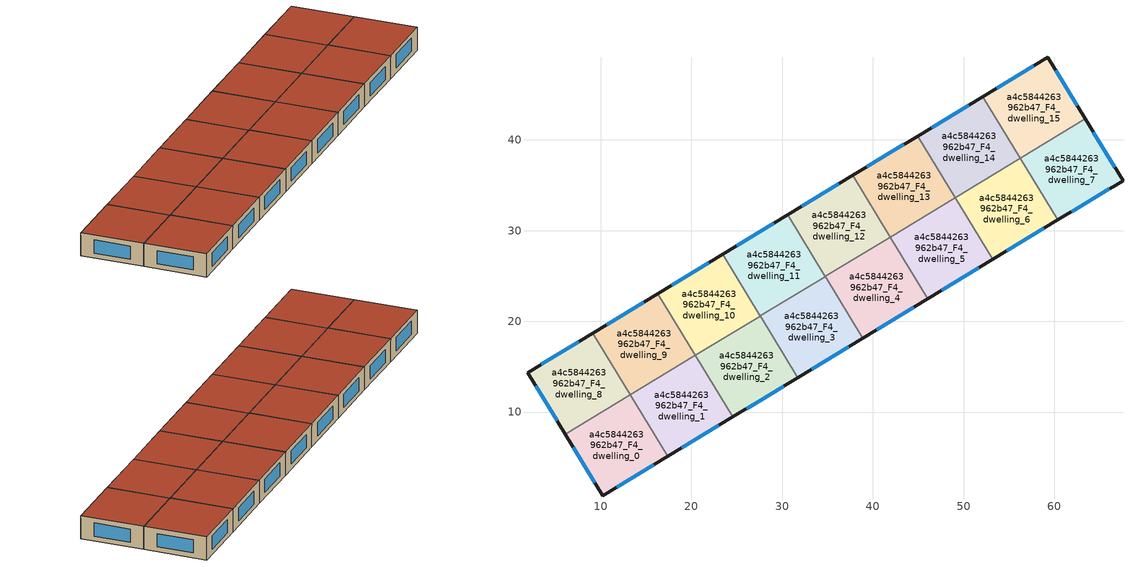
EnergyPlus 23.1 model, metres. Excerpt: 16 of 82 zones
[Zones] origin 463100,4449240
a4c5844263962b47_F4_dwelling_0
 floor to a4c5844263962b47_F3_dwelling_0 (EU_floor_Construction): 13.26,11.91 17.39,5.11 10.23,0.77 6.08,7.56 z12
 wall outside (EU_wall_Construction): 6.08,7.56 10.23,0.77 17.39,5.11 z12:15
 wall to a4c5844263962b47_F4_dwelling_1 (EU_wall_Construction): 17.39,5.11 13.26,11.91 z12:15
 wall to a4c5844263962b47_F4_dwelling_8 (EU_wall_Construction): 13.23,11.9 6.08,7.56 z12:15
 wall to a4c5844263962b47_F4_dwelling_9 (EU_wall_Construction): 13.26,11.91 13.23,11.9 z12:15
 window (EU_Window_Construction): 11.76,1.7 15.85,4.18 / 6.97,6.1 9.34,2.22 z12.64:14.36
 roof outside (EU_roof_Construction): 17.39,5.11 13.26,11.91 6.08,7.56 10.23,0.77 z15
a4c5844263962b47_F4_dwelling_1
 floor to a4c5844263962b47_F3_dwelling_1 (EU_floor_Construction): 20.43,16.26 24.56,9.46 17.39,5.11 13.26,11.91 z12
 wall outside (EU_wall_Construction): 17.39,5.11 24.56,9.46 z12:15
 wall to a4c5844263962b47_F4_dwelling_2 (EU_wall_Construction): 24.56,9.46 20.43,16.26 z12:15
 wall to a4c5844263962b47_F4_dwelling_9 (EU_wall_Construction): 20.4,16.24 13.26,11.91 z12:15
 wall to a4c5844263962b47_F4_dwelling_10 (EU_wall_Construction): 20.43,16.26 20.4,16.24 z12:15
 window (EU_Window_Construction): 18.92,6.04 23.02,8.52 z12.64:14.36
 roof outside (EU_roof_Construction): 24.56,9.46 20.43,16.26 13.26,11.91 17.39,5.11 z15
a4c5844263962b47_F4_dwelling_10
 floor to a4c5844263962b47_F3_dwelling_10 (EU_floor_Construction): 23.44,27.39 27.57,20.59 20.4,16.24 16.28,23.05 z12
 wall outside (EU_wall_Construction): 23.44,27.39 16.28,23.05 z12:15
 wall to a4c5844263962b47_F4_dwelling_11 (EU_wall_Construction): 27.57,20.59 23.44,27.39 z12:15
 wall to a4c5844263962b47_F4_dwelling_9 (EU_wall_Construction): 16.28,23.05 20.4,16.24 z12:15
 wall to a4c5844263962b47_F4_dwelling_2 (EU_wall_Construction): 20.43,16.26 27.57,20.59 z12:15
 window (EU_Window_Construction): 21.91,26.46 17.81,23.98 z12.64:14.36
 roof outside (EU_roof_Construction): 27.57,20.59 23.44,27.39 16.28,23.05 20.4,16.24 z15
a4c5844263962b47_F4_dwelling_11
 floor to a4c5844263962b47_F3_dwelling_11 (EU_floor_Construction): 30.61,31.74 34.74,24.93 27.57,20.59 23.44,27.39 z12
 wall outside (EU_wall_Construction): 30.61,31.74 23.44,27.39 z12:15
 wall to a4c5844263962b47_F4_dwelling_12 (EU_wall_Construction): 34.74,24.93 30.61,31.74 z12:15
 wall to a4c5844263962b47_F4_dwelling_3 (EU_wall_Construction): 27.6,20.61 34.74,24.93 z12:15
 wall to a4c5844263962b47_F4_dwelling_2 (EU_wall_Construction): 27.57,20.59 27.6,20.61 z12:15
 window (EU_Window_Construction): 29.08,30.81 24.98,28.33 z12.64:14.36
 roof outside (EU_roof_Construction): 34.74,24.93 30.61,31.74 23.44,27.39 27.57,20.59 z15
a4c5844263962b47_F4_dwelling_12
 floor to a4c5844263962b47_F3_dwelling_12 (EU_floor_Construction): 37.78,36.08 41.91,29.28 34.74,24.93 30.61,31.74 z12
 wall outside (EU_wall_Construction): 37.78,36.08 30.61,31.74 z12:15
 wall to a4c5844263962b47_F4_dwelling_13 (EU_wall_Construction): 41.91,29.28 37.78,36.08 z12:15
 wall to a4c5844263962b47_F4_dwelling_4 (EU_wall_Construction): 34.77,24.95 41.91,29.28 z12:15
 wall to a4c5844263962b47_F4_dwelling_3 (EU_wall_Construction): 34.74,24.93 34.77,24.95 z12:15
 window (EU_Window_Construction): 36.24,35.15 32.15,32.67 z12.64:14.36
 roof outside (EU_roof_Construction): 41.91,29.28 37.78,36.08 30.61,31.74 34.74,24.93 z15
a4c5844263962b47_F4_dwelling_13
 floor to a4c5844263962b47_F3_dwelling_13 (EU_floor_Construction): 44.95,40.43 49.07,33.62 41.91,29.28 37.78,36.08 z12
 wall outside (EU_wall_Construction): 44.95,40.43 37.78,36.08 z12:15
 wall to a4c5844263962b47_F4_dwelling_14 (EU_wall_Construction): 49.07,33.62 44.95,40.43 z12:15
 wall to a4c5844263962b47_F4_dwelling_5 (EU_wall_Construction): 41.94,29.3 49.07,33.62 z12:15
 wall to a4c5844263962b47_F4_dwelling_4 (EU_wall_Construction): 41.91,29.28 41.94,29.3 z12:15
 window (EU_Window_Construction): 43.41,39.5 39.31,37.02 z12.64:14.36
 roof outside (EU_roof_Construction): 49.07,33.62 44.95,40.43 37.78,36.08 41.91,29.28 z15
a4c5844263962b47_F4_dwelling_14
 floor to a4c5844263962b47_F3_dwelling_14 (EU_floor_Construction): 52.11,44.78 56.24,37.97 49.07,33.62 44.95,40.43 z12
 wall outside (EU_wall_Construction): 52.11,44.78 44.95,40.43 z12:15
 wall to a4c5844263962b47_F4_dwelling_15 (EU_wall_Construction): 56.24,37.97 52.11,44.78 z12:15
 wall to a4c5844263962b47_F4_dwelling_6 (EU_wall_Construction): 49.1,33.64 56.24,37.97 z12:15
 wall to a4c5844263962b47_F4_dwelling_5 (EU_wall_Construction): 49.07,33.62 49.1,33.64 z12:15
 window (EU_Window_Construction): 50.58,43.85 46.48,41.36 z12.64:14.36
 roof outside (EU_roof_Construction): 56.24,37.97 52.11,44.78 44.95,40.43 49.07,33.62 z15
a4c5844263962b47_F4_dwelling_15
 floor to a4c5844263962b47_F3_dwelling_15 (EU_floor_Construction): 59.27,49.11 63.42,42.32 56.24,37.97 52.11,44.78 z12
 wall outside (EU_wall_Construction): 63.42,42.32 59.27,49.11 52.11,44.78 z12:15
 wall to a4c5844263962b47_F4_dwelling_7 (EU_wall_Construction): 56.27,37.98 63.42,42.32 z12:15
 wall to a4c5844263962b47_F4_dwelling_6 (EU_wall_Construction): 56.24,37.97 56.27,37.98 z12:15
 window (EU_Window_Construction): 62.53,43.78 60.16,47.66 / 57.74,48.18 53.65,45.71 z12.64:14.36
 roof outside (EU_roof_Construction): 63.42,42.32 59.27,49.11 52.11,44.78 56.24,37.97 z15
a4c5844263962b47_F4_dwelling_2
 floor to a4c5844263962b47_F3_dwelling_2 (EU_floor_Construction): 27.6,20.61 31.73,13.8 24.56,9.46 20.43,16.26 z12
 wall outside (EU_wall_Construction): 24.56,9.46 31.73,13.8 z12:15
 wall to a4c5844263962b47_F4_dwelling_3 (EU_wall_Construction): 31.73,13.8 27.6,20.61 z12:15
 window (EU_Window_Construction): 26.09,10.39 30.19,12.87 z12.64:14.36
 roof outside (EU_roof_Construction): 31.73,13.8 27.6,20.61 20.43,16.26 24.56,9.46 z15
a4c5844263962b47_F4_dwelling_3
 floor to a4c5844263962b47_F3_dwelling_3 (EU_floor_Construction): 34.77,24.95 38.9,18.14 31.73,13.8 27.6,20.61 z12
 wall outside (EU_wall_Construction): 31.73,13.8 38.9,18.14 z12:15
 wall to a4c5844263962b47_F4_dwelling_4 (EU_wall_Construction): 38.9,18.14 34.77,24.95 z12:15
 window (EU_Window_Construction): 33.26,14.73 37.36,17.21 z12.64:14.36
 roof outside (EU_roof_Construction): 38.9,18.14 34.77,24.95 27.6,20.61 31.73,13.8 z15
a4c5844263962b47_F4_dwelling_4
 floor to a4c5844263962b47_F3_dwelling_4 (EU_floor_Construction): 41.94,29.3 46.07,22.49 38.9,18.14 34.77,24.95 z12
 wall outside (EU_wall_Construction): 38.9,18.14 46.07,22.49 z12:15
 wall to a4c5844263962b47_F4_dwelling_5 (EU_wall_Construction): 46.07,22.49 41.94,29.3 z12:15
 window (EU_Window_Construction): 40.43,19.07 44.53,21.56 z12.64:14.36
 roof outside (EU_roof_Construction): 46.07,22.49 41.94,29.3 34.77,24.95 38.9,18.14 z15
a4c5844263962b47_F4_dwelling_5
 floor to a4c5844263962b47_F3_dwelling_5 (EU_floor_Construction): 49.1,33.64 53.23,26.83 46.07,22.49 41.94,29.3 z12
 wall outside (EU_wall_Construction): 46.07,22.49 53.23,26.83 z12:15
 wall to a4c5844263962b47_F4_dwelling_6 (EU_wall_Construction): 53.23,26.83 49.1,33.64 z12:15
 window (EU_Window_Construction): 47.6,23.42 51.7,25.9 z12.64:14.36
 roof outside (EU_roof_Construction): 53.23,26.83 49.1,33.64 41.94,29.3 46.07,22.49 z15
a4c5844263962b47_F4_dwelling_6
 floor to a4c5844263962b47_F3_dwelling_6 (EU_floor_Construction): 56.27,37.98 60.4,31.17 53.23,26.83 49.1,33.64 z12
 wall outside (EU_wall_Construction): 53.23,26.83 60.4,31.17 z12:15
 wall to a4c5844263962b47_F4_dwelling_7 (EU_wall_Construction): 60.4,31.17 56.27,37.98 z12:15
 window (EU_Window_Construction): 54.77,27.76 58.86,30.24 z12.64:14.36
 roof outside (EU_roof_Construction): 60.4,31.17 56.27,37.98 49.1,33.64 53.23,26.83 z15
a4c5844263962b47_F4_dwelling_7
 floor to a4c5844263962b47_F3_dwelling_7 (EU_floor_Construction): 63.42,42.32 67.57,35.52 60.4,31.17 56.27,37.98 z12
 wall outside (EU_wall_Construction): 60.4,31.17 67.57,35.52 63.42,42.32 z12:15
 window (EU_Window_Construction): 66.68,36.98 64.31,40.86 / 61.94,32.1 66.04,34.59 z12.64:14.36
 roof outside (EU_roof_Construction): 67.57,35.52 63.42,42.32 56.27,37.98 60.4,31.17 z15
a4c5844263962b47_F4_dwelling_8
 floor to a4c5844263962b47_F3_dwelling_8 (EU_floor_Construction): 9.11,18.71 13.23,11.9 6.08,7.56 1.93,14.35 z12
 wall outside (EU_wall_Construction): 9.11,18.71 1.93,14.35 6.08,7.56 z12:15
 wall to a4c5844263962b47_F4_dwelling_9 (EU_wall_Construction): 13.23,11.9 9.11,18.71 z12:15
 window (EU_Window_Construction): 2.82,12.9 5.19,9.01 / 7.57,17.77 3.46,15.28 z12.64:14.36
 roof outside (EU_roof_Construction): 13.23,11.9 9.11,18.71 1.93,14.35 6.08,7.56 z15
a4c5844263962b47_F4_dwelling_9
 floor to a4c5844263962b47_F3_dwelling_9 (EU_floor_Construction): 16.28,23.05 20.4,16.24 13.23,11.9 9.11,18.71 z12
 wall outside (EU_wall_Construction): 16.28,23.05 9.11,18.71 z12:15
 window (EU_Window_Construction): 14.74,22.12 10.64,19.64 z12.64:14.36
 roof outside (EU_roof_Construction): 20.4,16.24 16.28,23.05 9.11,18.71 13.23,11.9 z15
[Building]
EU S2 Campaign: North Axis=0; Terrain=City; Solar Distribution=FullExterior
[Site:Location]
Yerevan-Zvartnots.Intl.AP: Latitude=40.15; Longitude=44.383; Time Zone=4; Elevation=854
[SizingPeriod:WeatherFileDays]
AnnualSizingPeriod: Begin Month=1; Begin Day of Month=1; End Month=12; End Day of Month=31; Day of Week for Start Day=Monday; Use Weather File Daylight Saving Period=No; Use Weather File Rain and Snow Indicators=No
[MATERIAL]
EU_InternalMass_Material: Roughness=MediumRough; Thickness=0.1; Conductivity=1; Density=1800; Specific Heat=900; Thermal Absorptance=0.9; Solar Absorptance=0.7; Visible Absorptance=0.7
[MATERIAL:NOMASS] Roughness=MediumRough; Thermal Absorptance=0.9; Solar Absorptance=0.7; Visible Absorptance=0.7
Name | Thermal Resistance
EU_wall_NoMass | 1.05043
EU_roof_NoMass | 1.45357
EU_floor_NoMass | 0.478065
[WINDOWMATERIAL:SIMPLEGLAZINGSYSTEM]
EU_Window_SimpleGlazing: UFactor=2.5566; Solar Heat Gain Coefficient=0.75; Visible Transmittance=0.75
[CONSTRUCTION]
EU_wall_Construction: EU_wall_NoMass
EU_roof_Construction: EU_roof_NoMass
EU_floor_Construction: EU_floor_NoMass
EU_Window_Construction: EU_Window_SimpleGlazing
EU_InternalMass_Construction: EU_InternalMass_Material
[ZONE] Type=1; Multiplier=1; Ceiling Height=autocalculate; Floor Area=autocalculate; Part of Total Floor Area=Yes
Name | Volume
a4c5844263962b47_F4_dwelling_0; a4c5844263962b47_F4_dwelling_1; a4c5844263962b47_F4_dwelling_10 | 200.195
a4c5844263962b47_F4_dwelling_11 | 200.211
a4c5844263962b47_F4_dwelling_12 | 200.191
a4c5844263962b47_F4_dwelling_13 | 200.194
a4c5844263962b47_F4_dwelling_14; a4c5844263962b47_F4_dwelling_9 | 200.212
a4c5844263962b47_F4_dwelling_15 | 200.221
a4c5844263962b47_F4_dwelling_2; a4c5844263962b47_F4_dwelling_5 | 200.18
a4c5844263962b47_F4_dwelling_3 | 200.181
a4c5844263962b47_F4_dwelling_4 | 200.183
a4c5844263962b47_F4_dwelling_6 | 200.203
a4c5844263962b47_F4_dwelling_7 | 200.214
a4c5844263962b47_F4_dwelling_8 | 200.197
[INTERNALMASS] Construction=EU_InternalMass_Construction
Name | Zone or ZoneList | Surface Area
a4c5844263962b47_F4_dwelling_0_EU_InternalMass | a4c5844263962b47_F4_dwelling_0 | 66.7316
a4c5844263962b47_F4_dwelling_1_EU_InternalMass | a4c5844263962b47_F4_dwelling_1 | 66.7316
a4c5844263962b47_F4_dwelling_2_EU_InternalMass | a4c5844263962b47_F4_dwelling_2 | 66.7266
a4c5844263962b47_F4_dwelling_3_EU_InternalMass | a4c5844263962b47_F4_dwelling_3 | 66.7271
a4c5844263962b47_F4_dwelling_4_EU_InternalMass | a4c5844263962b47_F4_dwelling_4 | 66.7277
a4c5844263962b47_F4_dwelling_5_EU_InternalMass | a4c5844263962b47_F4_dwelling_5 | 66.7268
a4c5844263962b47_F4_dwelling_6_EU_InternalMass | a4c5844263962b47_F4_dwelling_6 | 66.7343
a4c5844263962b47_F4_dwelling_7_EU_InternalMass | a4c5844263962b47_F4_dwelling_7 | 66.7381
a4c5844263962b47_F4_dwelling_8_EU_InternalMass | a4c5844263962b47_F4_dwelling_8 | 66.7323
a4c5844263962b47_F4_dwelling_9_EU_InternalMass | a4c5844263962b47_F4_dwelling_9 | 66.7372
a4c5844263962b47_F4_dwelling_10_EU_InternalMass | a4c5844263962b47_F4_dwelling_10 | 66.7316
a4c5844263962b47_F4_dwelling_11_EU_InternalMass | a4c5844263962b47_F4_dwelling_11 | 66.7371
a4c5844263962b47_F4_dwelling_12_EU_InternalMass | a4c5844263962b47_F4_dwelling_12 | 66.7303
a4c5844263962b47_F4_dwelling_13_EU_InternalMass | a4c5844263962b47_F4_dwelling_13 | 66.7316
a4c5844263962b47_F4_dwelling_14_EU_InternalMass | a4c5844263962b47_F4_dwelling_14 | 66.7372
a4c5844263962b47_F4_dwelling_15_EU_InternalMass | a4c5844263962b47_F4_dwelling_15 | 66.7404
[OTHEREQUIPMENT] Fuel Type=Electricity; Design Level Calculation Method=Watts/Area; Power per Zone Floor Area=1; Fraction Latent=0; Fraction Radiant=0; Fraction Lost=0; Carbon Dioxide Generation Rate=0; EndUse Subcategory=EU_Step8_InternalGains
Name | Zone or ZoneList or Space or SpaceList | Schedule
EU_Step8_InternalGain_a4c5844263962b47_F4_dwelling_0_f000 | a4c5844263962b47_F4_dwelling_0 | EU_Step8_GainSchedule_a4c5844263962b47_F4_dwelling_0_f000
EU_Step8_InternalGain_a4c5844263962b47_F4_dwelling_1_f000 | a4c5844263962b47_F4_dwelling_1 | EU_Step8_GainSchedule_a4c5844263962b47_F4_dwelling_1_f000
EU_Step8_InternalGain_a4c5844263962b47_F4_dwelling_2_f000 | a4c5844263962b47_F4_dwelling_2 | EU_Step8_GainSchedule_a4c5844263962b47_F4_dwelling_2_f000
EU_Step8_InternalGain_a4c5844263962b47_F4_dwelling_3_f000 | a4c5844263962b47_F4_dwelling_3 | EU_Step8_GainSchedule_a4c5844263962b47_F4_dwelling_3_f000
EU_Step8_InternalGain_a4c5844263962b47_F4_dwelling_4_f000 | a4c5844263962b47_F4_dwelling_4 | EU_Step8_GainSchedule_a4c5844263962b47_F4_dwelling_4_f000
EU_Step8_InternalGain_a4c5844263962b47_F4_dwelling_5_f000 | a4c5844263962b47_F4_dwelling_5 | EU_Step8_GainSchedule_a4c5844263962b47_F4_dwelling_5_f000
EU_Step8_InternalGain_a4c5844263962b47_F4_dwelling_6_f000 | a4c5844263962b47_F4_dwelling_6 | EU_Step8_GainSchedule_a4c5844263962b47_F4_dwelling_6_f000
EU_Step8_InternalGain_a4c5844263962b47_F4_dwelling_7_f000 | a4c5844263962b47_F4_dwelling_7 | EU_Step8_GainSchedule_a4c5844263962b47_F4_dwelling_7_f000
EU_Step8_InternalGain_a4c5844263962b47_F4_dwelling_8_f000 | a4c5844263962b47_F4_dwelling_8 | EU_Step8_GainSchedule_a4c5844263962b47_F4_dwelling_8_f000
EU_Step8_InternalGain_a4c5844263962b47_F4_dwelling_9_f000 | a4c5844263962b47_F4_dwelling_9 | EU_Step8_GainSchedule_a4c5844263962b47_F4_dwelling_9_f000
EU_Step8_InternalGain_a4c5844263962b47_F4_dwelling_10_f000 | a4c5844263962b47_F4_dwelling_10 | EU_Step8_GainSchedule_a4c5844263962b47_F4_dwelling_10_f000
EU_Step8_InternalGain_a4c5844263962b47_F4_dwelling_11_f000 | a4c5844263962b47_F4_dwelling_11 | EU_Step8_GainSchedule_a4c5844263962b47_F4_dwelling_11_f000
EU_Step8_InternalGain_a4c5844263962b47_F4_dwelling_12_f000 | a4c5844263962b47_F4_dwelling_12 | EU_Step8_GainSchedule_a4c5844263962b47_F4_dwelling_12_f000
EU_Step8_InternalGain_a4c5844263962b47_F4_dwelling_13_f000 | a4c5844263962b47_F4_dwelling_13 | EU_Step8_GainSchedule_a4c5844263962b47_F4_dwelling_13_f000
EU_Step8_InternalGain_a4c5844263962b47_F4_dwelling_14_f000 | a4c5844263962b47_F4_dwelling_14 | EU_Step8_GainSchedule_a4c5844263962b47_F4_dwelling_14_f000
EU_Step8_InternalGain_a4c5844263962b47_F4_dwelling_15_f000 | a4c5844263962b47_F4_dwelling_15 | EU_Step8_GainSchedule_a4c5844263962b47_F4_dwelling_15_f000
[ZONEVENTILATION:DESIGNFLOWRATE] Schedule=EU_AlwaysOn; Design Flow Rate Calculation Method=AirChanges/Hour; Air Changes per Hour=0.557805; Ventilation Type=Natural; Fan Pressure Rise=0; Fan Total Efficiency=1; Constant Term Coefficient=1; Temperature Term Coefficient=0; Velocity Term Coefficient=0; Velocity Squared Term Coefficient=0; Minimum Indoor Temperature=-100; Maximum Indoor Temperature=100; Delta Temperature=-100; Minimum Outdoor Temperature=-100; Maximum Outdoor Temperature=100; Maximum Wind Speed=40
Name | Zone or ZoneList or Space or SpaceList
EU_ConstantAir_a4c5844263962b47_F4_dwelling_0 | a4c5844263962b47_F4_dwelling_0
EU_ConstantAir_a4c5844263962b47_F4_dwelling_1 | a4c5844263962b47_F4_dwelling_1
EU_ConstantAir_a4c5844263962b47_F4_dwelling_2 | a4c5844263962b47_F4_dwelling_2
EU_ConstantAir_a4c5844263962b47_F4_dwelling_3 | a4c5844263962b47_F4_dwelling_3
EU_ConstantAir_a4c5844263962b47_F4_dwelling_4 | a4c5844263962b47_F4_dwelling_4
EU_ConstantAir_a4c5844263962b47_F4_dwelling_5 | a4c5844263962b47_F4_dwelling_5
EU_ConstantAir_a4c5844263962b47_F4_dwelling_6 | a4c5844263962b47_F4_dwelling_6
EU_ConstantAir_a4c5844263962b47_F4_dwelling_7 | a4c5844263962b47_F4_dwelling_7
EU_ConstantAir_a4c5844263962b47_F4_dwelling_8 | a4c5844263962b47_F4_dwelling_8
EU_ConstantAir_a4c5844263962b47_F4_dwelling_9 | a4c5844263962b47_F4_dwelling_9
EU_ConstantAir_a4c5844263962b47_F4_dwelling_10 | a4c5844263962b47_F4_dwelling_10
EU_ConstantAir_a4c5844263962b47_F4_dwelling_11 | a4c5844263962b47_F4_dwelling_11
EU_ConstantAir_a4c5844263962b47_F4_dwelling_12 | a4c5844263962b47_F4_dwelling_12
EU_ConstantAir_a4c5844263962b47_F4_dwelling_13 | a4c5844263962b47_F4_dwelling_13
EU_ConstantAir_a4c5844263962b47_F4_dwelling_14 | a4c5844263962b47_F4_dwelling_14
EU_ConstantAir_a4c5844263962b47_F4_dwelling_15 | a4c5844263962b47_F4_dwelling_15
[HVACTEMPLATE:THERMOSTAT] Constant Heating Setpoint=20; Constant Cooling Setpoint=50
EU_HeatOnly_a4c5844263962b47_F2_dwelling_15; EU_HeatOnly_a4c5844263962b47_F3_dwelling_0; EU_HeatOnly_a4c5844263962b47_F3_dwelling_1; EU_HeatOnly_a4c5844263962b47_F3_dwelling_2; EU_HeatOnly_a4c5844263962b47_F3_dwelling_3; EU_HeatOnly_a4c5844263962b47_F3_dwelling_4; EU_HeatOnly_a4c5844263962b47_F3_dwelling_5; EU_HeatOnly_a4c5844263962b47_F3_dwelling_6; EU_HeatOnly_a4c5844263962b47_F3_dwelling_7; EU_HeatOnly_a4c5844263962b47_F3_dwelling_8; EU_HeatOnly_a4c5844263962b47_F3_dwelling_9; EU_HeatOnly_a4c5844263962b47_F3_dwelling_10; EU_HeatOnly_a4c5844263962b47_F3_dwelling_11; EU_HeatOnly_a4c5844263962b47_F3_dwelling_12; EU_HeatOnly_a4c5844263962b47_F3_dwelling_13; EU_HeatOnly_a4c5844263962b47_F3_dwelling_14; EU_HeatOnly_a4c5844263962b47_F3_dwelling_15; EU_HeatOnly_a4c5844263962b47_F4_dwelling_0; EU_HeatOnly_a4c5844263962b47_F4_dwelling_1; EU_HeatOnly_a4c5844263962b47_F4_dwelling_2; EU_HeatOnly_a4c5844263962b47_F4_dwelling_3; EU_HeatOnly_a4c5844263962b47_F4_dwelling_4; EU_HeatOnly_a4c5844263962b47_F4_dwelling_5; EU_HeatOnly_a4c5844263962b47_F4_dwelling_6; EU_HeatOnly_a4c5844263962b47_F4_dwelling_7; EU_HeatOnly_a4c5844263962b47_F4_dwelling_8; EU_HeatOnly_a4c5844263962b47_F4_dwelling_9; EU_HeatOnly_a4c5844263962b47_F4_dwelling_10; EU_HeatOnly_a4c5844263962b47_F4_dwelling_11; EU_HeatOnly_a4c5844263962b47_F4_dwelling_12; EU_HeatOnly_a4c5844263962b47_F4_dwelling_13; EU_HeatOnly_a4c5844263962b47_F4_dwelling_14; EU_HeatOnly_a4c5844263962b47_F4_dwelling_15
[HVACTEMPLATE:ZONE:IDEALLOADSAIRSYSTEM] System Availability Schedule=EU_AlwaysOn; Maximum Heating Supply Air Temperature=50; Minimum Cooling Supply Air Temperature=13; Maximum Heating Supply Air Humidity Ratio=0.0156; Minimum Cooling Supply Air Humidity Ratio=0.0077; Heating Limit=NoLimit; Cooling Limit=NoLimit; Heating Availability Schedule=EU_AlwaysOn; Cooling Availability Schedule=EU_CoolingOff; Dehumidification Control Type=ConstantSensibleHeatRatio; Cooling Sensible Heat Ratio=0.7; Dehumidification Setpoint=60; Humidification Control Type=None; Humidification Setpoint=30; Outdoor Air Method=None; Outdoor Air Flow Rate per Person=0.00944; Outdoor Air Flow Rate per Zone Floor Area=0; Outdoor Air Flow Rate per Zone=0; Demand Controlled Ventilation Type=None; Outdoor Air Economizer Type=NoEconomizer; Heat Recovery Type=None; Sensible Heat Recovery Effectiveness=0.7; Latent Heat Recovery Effectiveness=0.65
Name | Template Thermostat
a4c5844263962b47_F4_dwelling_0 | EU_HeatOnly_a4c5844263962b47_F4_dwelling_0
a4c5844263962b47_F4_dwelling_1 | EU_HeatOnly_a4c5844263962b47_F4_dwelling_1
a4c5844263962b47_F4_dwelling_2 | EU_HeatOnly_a4c5844263962b47_F4_dwelling_2
a4c5844263962b47_F4_dwelling_3 | EU_HeatOnly_a4c5844263962b47_F4_dwelling_3
a4c5844263962b47_F4_dwelling_4 | EU_HeatOnly_a4c5844263962b47_F4_dwelling_4
a4c5844263962b47_F4_dwelling_5 | EU_HeatOnly_a4c5844263962b47_F4_dwelling_5
a4c5844263962b47_F4_dwelling_6 | EU_HeatOnly_a4c5844263962b47_F4_dwelling_6
a4c5844263962b47_F4_dwelling_7 | EU_HeatOnly_a4c5844263962b47_F4_dwelling_7
a4c5844263962b47_F4_dwelling_8 | EU_HeatOnly_a4c5844263962b47_F4_dwelling_8
a4c5844263962b47_F4_dwelling_9 | EU_HeatOnly_a4c5844263962b47_F4_dwelling_9
a4c5844263962b47_F4_dwelling_10 | EU_HeatOnly_a4c5844263962b47_F4_dwelling_10
a4c5844263962b47_F4_dwelling_11 | EU_HeatOnly_a4c5844263962b47_F4_dwelling_11
a4c5844263962b47_F4_dwelling_12 | EU_HeatOnly_a4c5844263962b47_F4_dwelling_12
a4c5844263962b47_F4_dwelling_13 | EU_HeatOnly_a4c5844263962b47_F4_dwelling_13
a4c5844263962b47_F4_dwelling_14 | EU_HeatOnly_a4c5844263962b47_F4_dwelling_14
a4c5844263962b47_F4_dwelling_15 | EU_HeatOnly_a4c5844263962b47_F4_dwelling_15
[SIZING:ZONE] Zone Cooling Design Supply Air Temperature Input Method=SupplyAirTemperature; Zone Cooling Design Supply Air Temperature=13; Zone Heating Design Supply Air Temperature Input Method=SupplyAirTemperature; Zone Heating Design Supply Air Temperature=50; Zone Cooling Design Supply Air Humidity Ratio=0.008; Zone Heating Design Supply Air Humidity Ratio=0.008; Cooling Design Air Flow Method=DesignDay; Cooling Design Air Flow Rate=0; Cooling Minimum Air Flow per Zone Floor Area=0.000762; Cooling Minimum Air Flow=0; Cooling Minimum Air Flow Fraction=0.2; Heating Design Air Flow Method=DesignDay; Heating Design Air Flow Rate=0; Heating Maximum Air Flow per Zone Floor Area=0.002032; Heating Maximum Air Flow=0.141576; Heating Maximum Air Flow Fraction=0.3; Account for Dedicated Outdoor Air System=No; Dedicated Outdoor Air System Control Strategy=NeutralSupplyAir; Dedicated Outdoor Air Low Setpoint Temperature for Design=autosize; Dedicated Outdoor Air High Setpoint Temperature for Design=autosize; Zone Load Sizing Method=Sensible Load Only No Latent Load; Zone Latent Cooling Design Supply Air Humidity Ratio Input Method=HumidityRatioDifference; Zone Cooling Design Supply Air Humidity Ratio Difference=0.005; Zone Latent Heating Design Supply Air Humidity Ratio Input Method=HumidityRatioDifference; Zone Humidification Design Supply Air Humidity Ratio Difference=0.005
a4c5844263962b47_F4_dwelling_0; a4c5844263962b47_F4_dwelling_1; a4c5844263962b47_F4_dwelling_2; a4c5844263962b47_F4_dwelling_3; a4c5844263962b47_F4_dwelling_4; a4c5844263962b47_F4_dwelling_5; a4c5844263962b47_F4_dwelling_6; a4c5844263962b47_F4_dwelling_7; a4c5844263962b47_F4_dwelling_8; a4c5844263962b47_F4_dwelling_9; a4c5844263962b47_F4_dwelling_10; a4c5844263962b47_F4_dwelling_11; a4c5844263962b47_F4_dwelling_12; a4c5844263962b47_F4_dwelling_13; a4c5844263962b47_F4_dwelling_14; a4c5844263962b47_F4_dwelling_15
[SCHEDULE:CONSTANT]
Name | Hourly Value
EU_AlwaysOn | 1
EU_CoolingOff | 0
[SCHEDULE:FILE] Column Number=1; Rows to Skip at Top=0; Number of Hours of Data=8760; Column Separator=Comma; Interpolate to Timestep=No; Minutes per Item=60; Adjust Schedule for Daylight Savings=Yes
Name | File
EU_Step8_GainSchedule_a4c5844263962b47_F4_dwelling_0_f000 | ../../schedules/a4c5844263962b47/a4c5844263962b47_F4_dwelling_0_f000_gain.csv
EU_Step8_GainSchedule_a4c5844263962b47_F4_dwelling_1_f000 | ../../schedules/a4c5844263962b47/a4c5844263962b47_F4_dwelling_1_f000_gain.csv
EU_Step8_GainSchedule_a4c5844263962b47_F4_dwelling_2_f000 | ../../schedules/a4c5844263962b47/a4c5844263962b47_F4_dwelling_2_f000_gain.csv
EU_Step8_GainSchedule_a4c5844263962b47_F4_dwelling_3_f000 | ../../schedules/a4c5844263962b47/a4c5844263962b47_F4_dwelling_3_f000_gain.csv
EU_Step8_GainSchedule_a4c5844263962b47_F4_dwelling_4_f000 | ../../schedules/a4c5844263962b47/a4c5844263962b47_F4_dwelling_4_f000_gain.csv
EU_Step8_GainSchedule_a4c5844263962b47_F4_dwelling_5_f000 | ../../schedules/a4c5844263962b47/a4c5844263962b47_F4_dwelling_5_f000_gain.csv
EU_Step8_GainSchedule_a4c5844263962b47_F4_dwelling_6_f000 | ../../schedules/a4c5844263962b47/a4c5844263962b47_F4_dwelling_6_f000_gain.csv
EU_Step8_GainSchedule_a4c5844263962b47_F4_dwelling_7_f000 | ../../schedules/a4c5844263962b47/a4c5844263962b47_F4_dwelling_7_f000_gain.csv
EU_Step8_GainSchedule_a4c5844263962b47_F4_dwelling_8_f000 | ../../schedules/a4c5844263962b47/a4c5844263962b47_F4_dwelling_8_f000_gain.csv
EU_Step8_GainSchedule_a4c5844263962b47_F4_dwelling_9_f000 | ../../schedules/a4c5844263962b47/a4c5844263962b47_F4_dwelling_9_f000_gain.csv
EU_Step8_GainSchedule_a4c5844263962b47_F4_dwelling_10_f000 | ../../schedules/a4c5844263962b47/a4c5844263962b47_F4_dwelling_10_f000_gain.csv
EU_Step8_GainSchedule_a4c5844263962b47_F4_dwelling_11_f000 | ../../schedules/a4c5844263962b47/a4c5844263962b47_F4_dwelling_11_f000_gain.csv
EU_Step8_GainSchedule_a4c5844263962b47_F4_dwelling_12_f000 | ../../schedules/a4c5844263962b47/a4c5844263962b47_F4_dwelling_12_f000_gain.csv
EU_Step8_GainSchedule_a4c5844263962b47_F4_dwelling_13_f000 | ../../schedules/a4c5844263962b47/a4c5844263962b47_F4_dwelling_13_f000_gain.csv
EU_Step8_GainSchedule_a4c5844263962b47_F4_dwelling_14_f000 | ../../schedules/a4c5844263962b47/a4c5844263962b47_F4_dwelling_14_f000_gain.csv
EU_Step8_GainSchedule_a4c5844263962b47_F4_dwelling_15_f000 | ../../schedules/a4c5844263962b47/a4c5844263962b47_F4_dwelling_15_f000_gain.csv
